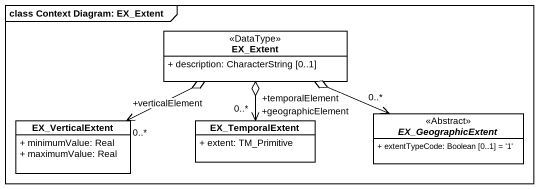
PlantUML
@startuml
mainframe class Context Diagram: EX_Extent
hide circle
hide empty members
skinparam classAttributeIconSize 0
class EX_Extent <<DataType>> #FFFFFF {
  + description: CharacterString [0..1]
}
class EX_VerticalExtent #FFFFFF {
  + minimumValue: Real
  + maximumValue: Real
}
class EX_TemporalExtent #FFFFFF {
  + extent: TM_Primitive
}
abstract class EX_GeographicExtent <<Abstract>> #FFFFFF {
  + extentTypeCode: Boolean [0..1] = '1'
}
EX_VerticalExtent "+verticalElement\n0..*" <-right-o EX_Extent
EX_TemporalExtent "+temporalElement\n0..*" <-up-o EX_Extent
EX_GeographicExtent "+geographicElement\n0..*" <-left-o EX_Extent
@enduml
